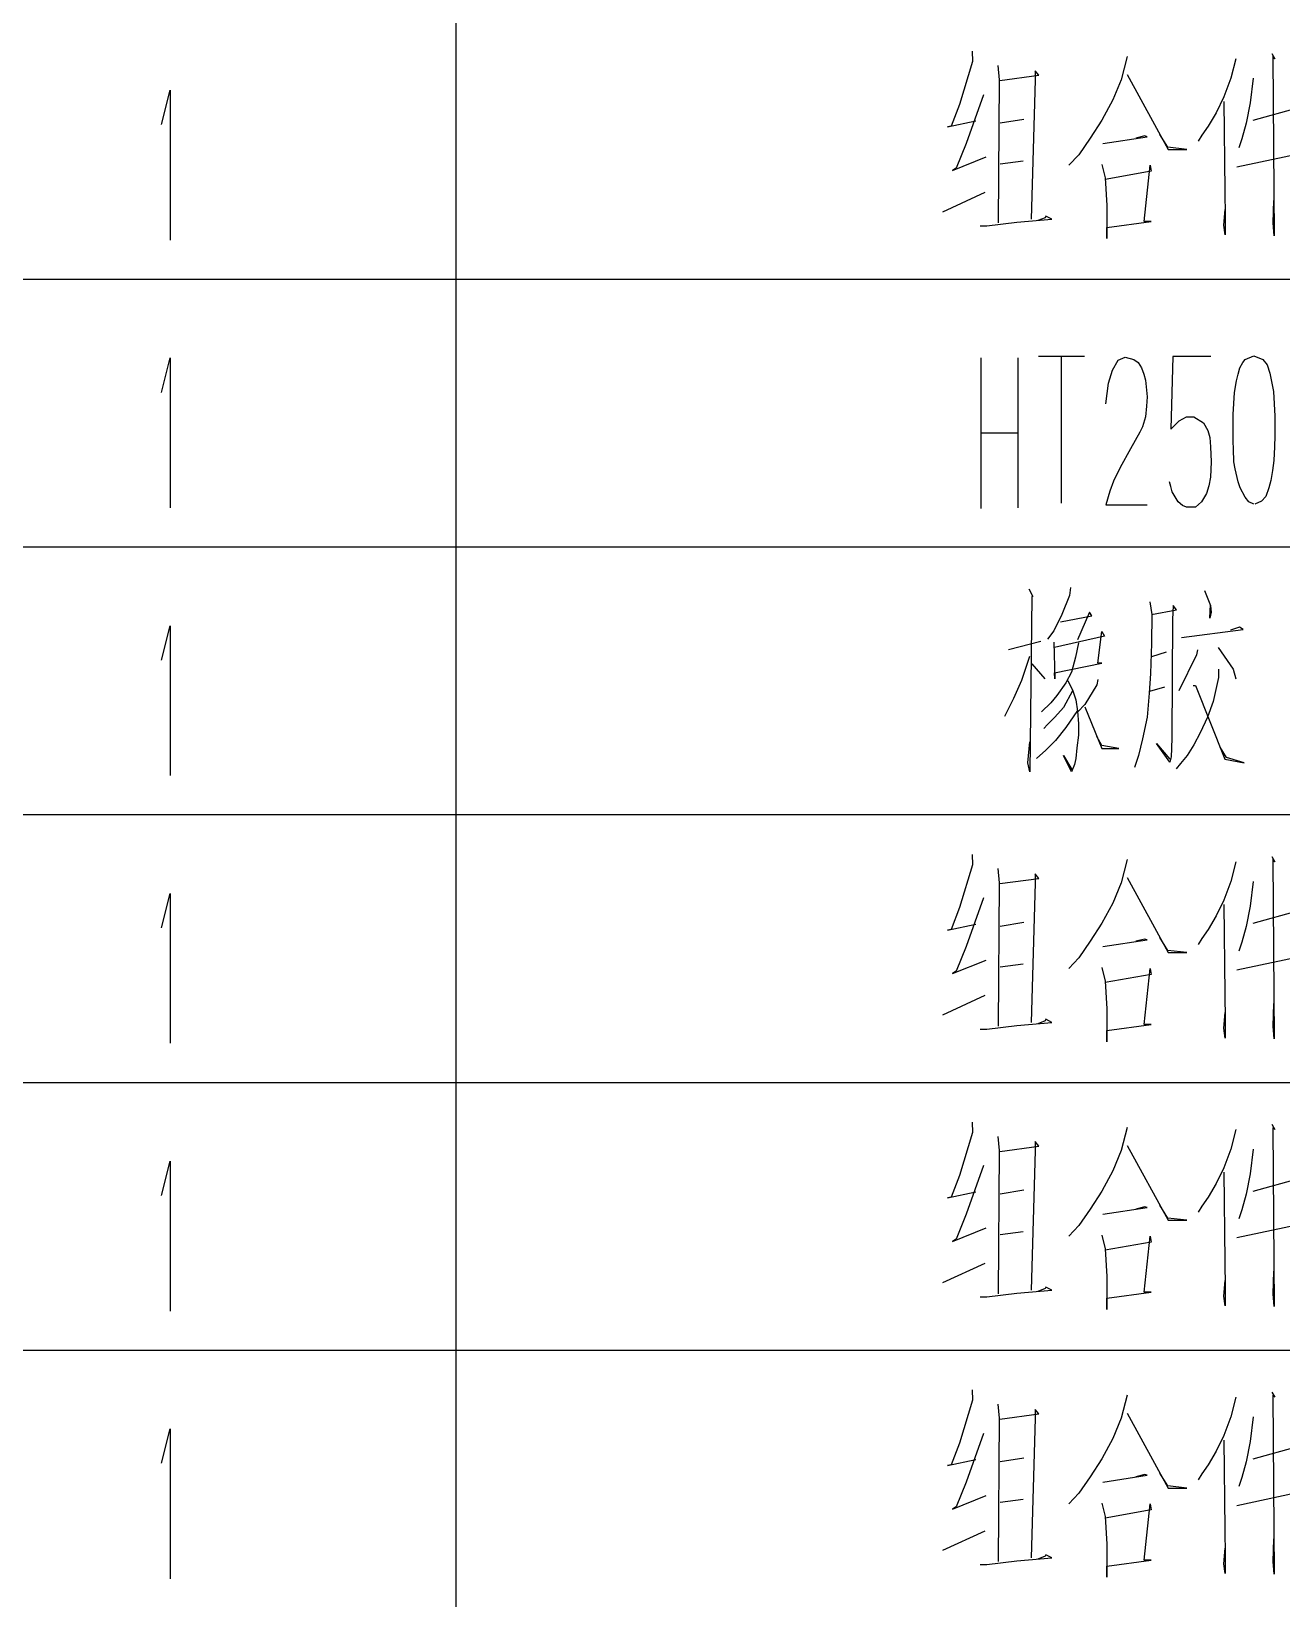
# Model space of a CAD drawing. Extents: x 0 to 2376, y 0 to 3364.
# Drawn here: x 1991.6 to 2122.3, y 1078 to 1241.9 of the extents above; entities that cross this region are included whole.
import ezdxf

# ---------------------------------------------------------------- set-up
doc = ezdxf.new("R2010")
doc.units = 0
doc.header["$MEASUREMENT"] = 0
doc.layers.add('6', color=7, linetype='Continuous')
doc.layers.add('9', color=7, linetype='Continuous')

# ---------------------------------------------------------------- blocks, each defined once
blk = doc.blocks.new('BLKENT229')
at = {"layer": '9', "color": 2, "linetype": 'Continuous'}
for p, q in [((2089.97, 1098.75), (2088.61, 1094.27)), ((2089.92, 1099.84), (2089.97, 1098.75)), ((2092.59, 1098.35), (2092.75, 1096.86)), ((2106.13, 1099.29), (2105.5, 1096.86)), ((2117.48, 1099.06), (2116.95, 1097.02)), ((2121.24, 1099.61), (2121.56, 1099.06)), ((2121.56, 1099.06), (2121.35, 1099.29)), ((2121.35, 1099.29), (2121.5, 1080.55)), ((2092.75, 1096.86), (2092.64, 1081.88)), ((2092.8, 1096.78), (2096.88, 1097.33)), ((2096.51, 1096.86), (2096.09, 1082.27)), ((2096.88, 1097.33), (2096.51, 1097.8)), ((2096.51, 1097.8), (2096.51, 1096.86)), ((2105.5, 1096.86), (2104.61, 1094.75)), ((2106.13, 1097.41), (2110.42, 1089.57)), ((2116.95, 1097.02), (2116.22, 1095.06)), ((2119.31, 1097.02), (2118.99, 1094.43)), ((2005.2, 1092.16), (2006.09, 1095.76)), ((2006.09, 1095.76), (2006.09, 1080.08)), ((2091.12, 1095.29), (2089.29, 1090.2)), ((2116.22, 1095.06), (2115.44, 1093.41)), ((2088.61, 1094.27), (2087.73, 1092)), ((2104.61, 1094.75), (2103.46, 1092.63)), ((2115.44, 1093.41), (2114.6, 1092)), ((2116.22, 1094.59), (2116.33, 1085.25)), ((2118.99, 1094.43), (2118.57, 1092.31)), ((2119.31, 1092.63), (2124.07, 1093.96)), ((2087.36, 1091.92), (2090.29, 1092.55)), ((2087.73, 1092), (2087.36, 1091.92)), ((2095.31, 1092.71), (2092.85, 1092.31)), ((2103.46, 1092.63), (2102.26, 1090.75)), ((2114.6, 1092), (2113.92, 1091.06)), ((2118.57, 1092.31), (2118.1, 1090.67)), ((2089.29, 1090.2), (2088.25, 1087.61)), ((2102.26, 1090.75), (2101.06, 1089.02)), ((2103.57, 1090.2), (2108.22, 1090.9)), ((2107.96, 1090.98), (2107.02, 1090.75)), ((2108.22, 1090.9), (2107.96, 1090.98)), ((2110.37, 1089.8), (2109.53, 1091.14)), ((2113.92, 1091.06), (2113.56, 1090.43)), ((2118.1, 1090.67), (2117.79, 1089.73)), ((2087.88, 1087.37), (2091.39, 1088.78)), ((2101.06, 1089.02), (2100.01, 1087.92)), ((2112.35, 1089.57), (2110.37, 1089.8)), ((2110.42, 1089.57), (2112.35, 1089.57)), ((2117.58, 1087.76), (2125.01, 1089.33)), ((2088.25, 1087.61), (2087.88, 1087.37)), ((2092.85, 1088.08), (2095.25, 1088.39)), ((2103.46, 1088), (2103.83, 1086.59)), ((2108.64, 1087.29), (2103.83, 1086.43)), ((2107.91, 1082.04), (2108.54, 1087.92)), ((2108.54, 1087.92), (2108.64, 1087.29)), ((2103.83, 1086.59), (2103.99, 1083.69)), ((2116.33, 1085.25), (2116.38, 1082.51)), ((2086.84, 1083.06), (2091.28, 1085.1)), ((2103.99, 1083.69), (2103.99, 1080.24)), ((2121.4, 1081.88), (2121.45, 1084.24)), ((2091.44, 1081.57), (2094.58, 1081.96)), ((2094.58, 1081.96), (2098.24, 1082.27)), ((2097.56, 1082.43), (2096.77, 1082.12)), ((2097.61, 1082.59), (2097.56, 1082.43)), ((2098.24, 1082.27), (2097.61, 1082.59)), ((2103.99, 1081.41), (2108.64, 1082.04)), ((2108.64, 1082.04), (2107.91, 1082.04)), ((2116.22, 1081.65), (2116.38, 1083.29)), ((2116.38, 1082.51), (2116.38, 1080.63)), ((2121.5, 1080.55), (2121.4, 1081.88)), ((2090.76, 1081.57), (2091.44, 1081.57)), ((2103.99, 1080.24), (2103.99, 1081.41)), ((2116.38, 1080.63), (2116.22, 1081.65))]:
    blk.add_line(p, q, dxfattribs=at)
blk = doc.blocks.new('BLKENT230')
at = {"layer": '9', "color": 2, "linetype": 'Continuous'}
for p, q in [((2089.92, 1127.84), (2089.97, 1126.75)), ((2089.97, 1126.75), (2088.61, 1122.27)), ((2092.59, 1126.35), (2092.75, 1124.86)), ((2106.13, 1127.29), (2105.5, 1124.86)), ((2117.48, 1127.06), (2116.95, 1125.02)), ((2121.24, 1127.61), (2121.56, 1127.06)), ((2121.56, 1127.06), (2121.35, 1127.29)), ((2121.35, 1127.29), (2121.5, 1108.55)), ((2092.75, 1124.86), (2092.64, 1109.88)), ((2092.8, 1124.78), (2096.88, 1125.33)), ((2096.51, 1124.86), (2096.09, 1110.27)), ((2096.88, 1125.33), (2096.51, 1125.8)), ((2096.51, 1125.8), (2096.51, 1124.86)), ((2105.5, 1124.86), (2104.61, 1122.75)), ((2106.13, 1125.41), (2110.42, 1117.57)), ((2116.95, 1125.02), (2116.22, 1123.06)), ((2119.31, 1125.02), (2118.99, 1122.43)), ((2005.2, 1120.16), (2006.09, 1123.76)), ((2006.09, 1123.76), (2006.09, 1108.08)), ((2091.12, 1123.29), (2089.29, 1118.2)), ((2116.22, 1123.06), (2115.44, 1121.41)), ((2088.61, 1122.27), (2087.73, 1120)), ((2104.61, 1122.75), (2103.46, 1120.63)), ((2115.44, 1121.41), (2114.6, 1120)), ((2116.22, 1122.59), (2116.33, 1113.25)), ((2118.99, 1122.43), (2118.57, 1120.31)), ((2119.31, 1120.63), (2124.07, 1121.96)), ((2087.36, 1119.92), (2090.29, 1120.55)), ((2087.73, 1120), (2087.36, 1119.92)), ((2095.31, 1120.71), (2092.85, 1120.31)), ((2103.46, 1120.63), (2102.26, 1118.75)), ((2114.6, 1120), (2113.92, 1119.06)), ((2118.57, 1120.31), (2118.1, 1118.67)), ((2089.29, 1118.2), (2088.25, 1115.61)), ((2102.26, 1118.75), (2101.06, 1117.02)), ((2103.57, 1118.2), (2108.22, 1118.9)), ((2107.96, 1118.98), (2107.02, 1118.75)), ((2108.22, 1118.9), (2107.96, 1118.98)), ((2110.37, 1117.8), (2109.53, 1119.14)), ((2113.92, 1119.06), (2113.56, 1118.43)), ((2118.1, 1118.67), (2117.79, 1117.73)), ((2087.88, 1115.37), (2091.39, 1116.78)), ((2092.85, 1116.08), (2095.25, 1116.39)), ((2101.06, 1117.02), (2100.01, 1115.92)), ((2112.35, 1117.57), (2110.37, 1117.8)), ((2110.42, 1117.57), (2112.35, 1117.57)), ((2117.58, 1115.76), (2125.01, 1117.33)), ((2088.25, 1115.61), (2087.88, 1115.37)), ((2103.46, 1116), (2103.83, 1114.59)), ((2108.64, 1115.29), (2103.83, 1114.43)), ((2107.91, 1110.04), (2108.54, 1115.92)), ((2108.54, 1115.92), (2108.64, 1115.29)), ((2086.84, 1111.06), (2091.28, 1113.1)), ((2103.83, 1114.59), (2103.99, 1111.69)), ((2116.33, 1113.25), (2116.38, 1110.51)), ((2103.99, 1111.69), (2103.99, 1108.24)), ((2121.4, 1109.88), (2121.45, 1112.24)), ((2091.44, 1109.57), (2094.58, 1109.96)), ((2094.58, 1109.96), (2098.24, 1110.27)), ((2097.56, 1110.43), (2096.77, 1110.12)), ((2097.61, 1110.59), (2097.56, 1110.43)), ((2098.24, 1110.27), (2097.61, 1110.59)), ((2103.99, 1109.41), (2108.64, 1110.04)), ((2108.64, 1110.04), (2107.91, 1110.04)), ((2116.22, 1109.65), (2116.38, 1111.29)), ((2116.38, 1110.51), (2116.38, 1108.63)), ((2121.5, 1108.55), (2121.4, 1109.88)), ((2090.76, 1109.57), (2091.44, 1109.57)), ((2103.99, 1108.24), (2103.99, 1109.41)), ((2116.38, 1108.63), (2116.22, 1109.65))]:
    blk.add_line(p, q, dxfattribs=at)
blk = doc.blocks.new('BLKENT231')
at = {"layer": '9', "color": 2, "linetype": 'Continuous'}
for p, q in [((2089.92, 1155.84), (2089.97, 1154.75)), ((2089.97, 1154.75), (2088.61, 1150.27)), ((2092.59, 1154.35), (2092.75, 1152.86)), ((2106.13, 1155.29), (2105.5, 1152.86)), ((2117.48, 1155.06), (2116.95, 1153.02)), ((2121.24, 1155.61), (2121.56, 1155.06)), ((2121.56, 1155.06), (2121.35, 1155.29)), ((2121.35, 1155.29), (2121.5, 1136.55)), ((2092.75, 1152.86), (2092.64, 1137.88)), ((2092.8, 1152.78), (2096.88, 1153.33)), ((2096.51, 1152.86), (2096.09, 1138.27)), ((2096.88, 1153.33), (2096.51, 1153.8)), ((2096.51, 1153.8), (2096.51, 1152.86)), ((2105.5, 1152.86), (2104.61, 1150.75)), ((2106.13, 1153.41), (2110.42, 1145.57)), ((2116.95, 1153.02), (2116.22, 1151.06)), ((2119.31, 1153.02), (2118.99, 1150.43)), ((2005.2, 1148.16), (2006.09, 1151.76)), ((2006.09, 1151.76), (2006.09, 1136.08)), ((2091.12, 1151.29), (2089.29, 1146.2)), ((2104.61, 1150.75), (2103.46, 1148.63)), ((2116.22, 1151.06), (2115.44, 1149.41)), ((2088.61, 1150.27), (2087.73, 1148)), ((2115.44, 1149.41), (2114.6, 1148)), ((2116.22, 1150.59), (2116.33, 1141.25)), ((2118.99, 1150.43), (2118.57, 1148.31)), ((2119.31, 1148.63), (2124.07, 1149.96)), ((2087.36, 1147.92), (2090.29, 1148.55)), ((2087.73, 1148), (2087.36, 1147.92)), ((2095.31, 1148.71), (2092.85, 1148.31)), ((2103.46, 1148.63), (2102.26, 1146.75)), ((2114.6, 1148), (2113.92, 1147.06)), ((2118.57, 1148.31), (2118.1, 1146.67)), ((2089.29, 1146.2), (2088.25, 1143.61)), ((2102.26, 1146.75), (2101.06, 1145.02)), ((2103.57, 1146.2), (2108.22, 1146.9)), ((2107.96, 1146.98), (2107.02, 1146.75)), ((2108.22, 1146.9), (2107.96, 1146.98)), ((2110.37, 1145.8), (2109.53, 1147.14)), ((2113.92, 1147.06), (2113.56, 1146.43)), ((2118.1, 1146.67), (2117.79, 1145.73)), ((2087.88, 1143.37), (2091.39, 1144.78)), ((2092.85, 1144.08), (2095.25, 1144.39)), ((2101.06, 1145.02), (2100.01, 1143.92)), ((2112.35, 1145.57), (2110.37, 1145.8)), ((2110.42, 1145.57), (2112.35, 1145.57)), ((2117.58, 1143.76), (2125.01, 1145.33)), ((2088.25, 1143.61), (2087.88, 1143.37)), ((2103.46, 1144), (2103.83, 1142.59)), ((2108.64, 1143.29), (2103.83, 1142.43)), ((2103.83, 1142.59), (2103.99, 1139.69)), ((2107.91, 1138.04), (2108.54, 1143.92)), ((2108.54, 1143.92), (2108.64, 1143.29)), ((2086.84, 1139.06), (2091.28, 1141.1)), ((2116.33, 1141.25), (2116.38, 1138.51)), ((2103.99, 1139.69), (2103.99, 1136.24)), ((2116.22, 1137.65), (2116.38, 1139.29)), ((2121.4, 1137.88), (2121.45, 1140.24)), ((2091.44, 1137.57), (2094.58, 1137.96)), ((2094.58, 1137.96), (2098.24, 1138.27)), ((2097.56, 1138.43), (2096.77, 1138.12)), ((2097.61, 1138.59), (2097.56, 1138.43)), ((2098.24, 1138.27), (2097.61, 1138.59)), ((2103.99, 1137.41), (2108.64, 1138.04)), ((2108.64, 1138.04), (2107.91, 1138.04)), ((2116.38, 1136.63), (2116.22, 1137.65)), ((2116.38, 1138.51), (2116.38, 1136.63)), ((2121.5, 1136.55), (2121.4, 1137.88)), ((2090.76, 1137.57), (2091.44, 1137.57)), ((2103.99, 1136.24), (2103.99, 1137.41))]:
    blk.add_line(p, q, dxfattribs=at)
blk = doc.blocks.new('BLKENT232')
at = {"layer": '9', "color": 2, "linetype": 'Continuous'}
for p, q in [((2095.86, 1183.61), (2096.27, 1182.82)), ((2100.2, 1183.76), (2100.09, 1182.9)), ((2096.17, 1182.82), (2095.96, 1164.47)), ((2096.27, 1182.82), (2096.17, 1182.82)), ((2100.09, 1182.9), (2099.31, 1180.94)), ((2108.51, 1182.27), (2108.72, 1180.94)), ((2110.92, 1181.88), (2110.86, 1180.39)), ((2111.28, 1181.41), (2110.92, 1181.88)), ((2114.21, 1183.45), (2114.84, 1181.88)), ((2114.78, 1180.55), (2114.84, 1181.96)), ((2114.84, 1181.88), (2114.89, 1181.18)), ((2099.31, 1180.94), (2098.47, 1179.22)), ((2099.15, 1180.16), (2102.44, 1180.78)), ((2102.18, 1181.18), (2100.93, 1178.27)), ((2102.44, 1180.78), (2102.18, 1181.18)), ((2108.67, 1180.94), (2111.28, 1181.41)), ((2108.72, 1180.94), (2108.67, 1177.88)), ((2110.86, 1180.39), (2110.81, 1168.08)), ((2114.89, 1181.18), (2114.78, 1180.55)), ((2005.2, 1176.16), (2006.09, 1179.76)), ((2006.09, 1179.76), (2006.09, 1164.08)), ((2098.47, 1179.22), (2097.79, 1178.35)), ((2103.75, 1178.67), (2098.52, 1177.49)), ((2103.07, 1175.84), (2103.49, 1179.14)), ((2103.49, 1179.14), (2103.75, 1178.67)), ((2111.8, 1178.51), (2118.24, 1179.37)), ((2117.87, 1179.61), (2116.93, 1179.29)), ((2118.24, 1179.37), (2117.87, 1179.61)), ((2097.11, 1178.12), (2093.71, 1177.25)), ((2098.47, 1178.04), (2098.58, 1174.2)), ((2101.03, 1177.96), (2100.72, 1176.47)), ((2108.67, 1177.88), (2108.56, 1174.75)), ((2108.72, 1176.55), (2110.24, 1177.02)), ((2113.48, 1177.25), (2113.37, 1176.71)), ((2115.62, 1177.49), (2117.19, 1175.22)), ((2095.91, 1176.55), (2095.07, 1174.04)), ((2096.17, 1175.76), (2097.53, 1174.2)), ((2098.52, 1174.82), (2103.49, 1175.84)), ((2100.72, 1176.47), (2100.3, 1174.9)), ((2103.49, 1175.84), (2103.07, 1175.84)), ((2113.37, 1176.71), (2111.54, 1172.94)), ((2095.07, 1174.04), (2094.24, 1172.16)), ((2098.58, 1174.2), (2098.52, 1174.82)), ((2099.73, 1173.8), (2098.78, 1172.47)), ((2100.3, 1174.9), (2099.73, 1173.8)), ((2099.93, 1174.04), (2100.46, 1172.94)), ((2103.07, 1174.12), (2102.97, 1173.57)), ((2108.56, 1174.75), (2108.41, 1172.71)), ((2115.67, 1174.35), (2115.1, 1171.84)), ((2115.67, 1175.22), (2115.67, 1174.35)), ((2117.19, 1175.22), (2117.5, 1174.2)), ((2094.24, 1172.16), (2093.29, 1170.27)), ((2098.78, 1172.47), (2098.16, 1171.69)), ((2100.41, 1172.94), (2099.46, 1171.22)), ((2100.46, 1172.94), (2100.77, 1172)), ((2102.97, 1173.57), (2101.71, 1171.53)), ((2108.41, 1172.71), (2108.2, 1170.2)), ((2110.03, 1173.33), (2108.46, 1172.86)), ((2113.01, 1173.49), (2113.27, 1173.49)), ((2113.27, 1173.49), (2116.35, 1165.8)), ((2098.16, 1171.69), (2097.16, 1170.75)), ((2099.46, 1171.22), (2098.58, 1170.2)), ((2100.93, 1170.9), (2099.73, 1169.1)), ((2100.77, 1172), (2100.93, 1170.82)), ((2100.93, 1170.82), (2101.03, 1169.49)), ((2101.71, 1171.53), (2100.98, 1170.75)), ((2101.71, 1171.29), (2103.49, 1166.9)), ((2115.1, 1171.84), (2114.52, 1170.2)), ((2097.79, 1169.41), (2097.42, 1169.02)), ((2098.58, 1170.2), (2097.79, 1169.41)), ((2099.73, 1169.1), (2098.63, 1167.76)), ((2101.03, 1169.49), (2101.03, 1168.31)), ((2108.2, 1170.2), (2107.73, 1167.92)), ((2114.52, 1170.2), (2113.74, 1168.55)), ((2095.75, 1165.41), (2095.96, 1167.61)), ((2098.63, 1167.76), (2097.63, 1166.75)), ((2101.03, 1168.31), (2100.88, 1166.98)), ((2103.49, 1167.22), (2102.97, 1168.16)), ((2105.27, 1166.9), (2103.49, 1167.22)), ((2107.73, 1167.92), (2107.31, 1166.2)), ((2110.6, 1165.49), (2109.19, 1167.45)), ((2109.19, 1167.45), (2110.6, 1165.8)), ((2110.81, 1168.08), (2110.76, 1166.9)), ((2113.11, 1167.29), (2112.38, 1166.2)), ((2113.74, 1168.55), (2113.11, 1167.29)), ((2097.63, 1166.75), (2096.64, 1165.88)), ((2100.3, 1164.47), (2099.46, 1166.2)), ((2099.46, 1166.2), (2100.35, 1164.71)), ((2100.77, 1165.88), (2100.61, 1165.25)), ((2100.88, 1166.98), (2100.77, 1165.88)), ((2103.49, 1166.9), (2105.27, 1166.9)), ((2107.31, 1166.2), (2106.89, 1164.94)), ((2110.71, 1166.04), (2110.6, 1165.49)), ((2110.76, 1166.9), (2110.71, 1166.04)), ((2112.38, 1166.2), (2111.7, 1165.33)), ((2116.51, 1165.96), (2115.83, 1167.06)), ((2116.35, 1165.8), (2118.34, 1165.41)), ((2118.34, 1165.41), (2116.51, 1165.96)), ((2095.96, 1164.47), (2095.75, 1165.41)), ((2100.61, 1165.25), (2100.3, 1164.47)), ((2111.7, 1165.33), (2111.23, 1164.78))]:
    blk.add_line(p, q, dxfattribs=at)
blk = doc.blocks.new('BLKENT233')
at = {"layer": '9', "color": 2, "linetype": 'Continuous'}
for p, q in [((2005.2, 1204.16), (2006.09, 1207.76)), ((2006.09, 1207.76), (2006.09, 1192.08)), ((2090.82, 1207.76), (2090.82, 1192)), ((2094.69, 1207.76), (2094.69, 1192.08)), ((2101.65, 1207.92), (2096.86, 1207.92)), ((2099.24, 1207.92), (2099.24, 1192.56)), ((2104.16, 1205.12), (2104.58, 1206.48)), ((2104.58, 1206.48), (2105.18, 1207.52)), ((2105.18, 1207.52), (2105.93, 1207.84)), ((2105.93, 1207.84), (2106.82, 1207.6)), ((2106.82, 1207.6), (2107.29, 1207.28)), ((2107.29, 1207.28), (2107.63, 1206.72)), ((2107.63, 1206.72), (2107.87, 1206.08)), ((2110.9, 1207.92), (2110.69, 1200.32)), ((2114.88, 1207.92), (2110.9, 1207.92)), ((2117.73, 1206.08), (2117.91, 1206.72)), ((2117.91, 1206.72), (2118.2, 1207.28)), ((2118.2, 1207.28), (2118.46, 1207.6)), ((2118.46, 1207.6), (2119.35, 1208)), ((2119.35, 1208), (2120.29, 1207.6)), ((2120.29, 1207.6), (2120.76, 1207.04)), ((2120.76, 1207.04), (2121.05, 1206.16)), ((2103.9, 1202.96), (2104.16, 1205.12)), ((2107.87, 1206.08), (2108.03, 1205.44)), ((2108.03, 1205.44), (2108.21, 1203.68)), ((2117.36, 1204.16), (2117.54, 1205.36)), ((2117.54, 1205.36), (2117.73, 1206.08)), ((2121.05, 1206.16), (2121.41, 1204.24)), ((2108.21, 1203.68), (2108.16, 1202.72)), ((2117.2, 1201.84), (2117.36, 1204.16)), ((2121.41, 1204.24), (2121.57, 1201.68)), ((2108.05, 1201.6), (2107.74, 1200.56)), ((2108.16, 1202.72), (2108.05, 1201.6)), ((2111.56, 1201.2), (2112.34, 1201.6)), ((2112.34, 1201.6), (2113.1, 1201.6)), ((2113.1, 1201.6), (2114.09, 1200.96)), ((2117.2, 1199.04), (2117.2, 1201.84)), ((2121.57, 1201.68), (2121.57, 1199.6)), ((2090.82, 1199.92), (2094.64, 1199.92)), ((2107.45, 1200), (2106.46, 1198.24)), ((2107.74, 1200.56), (2107.45, 1200)), ((2110.69, 1200.32), (2111.56, 1201.2)), ((2114.09, 1200.96), (2114.56, 1200.16)), ((2114.56, 1200.16), (2114.75, 1199.44)), ((2114.75, 1199.44), (2114.85, 1198.48)), ((2114.85, 1198.48), (2114.9, 1196.88)), ((2117.23, 1198.24), (2117.2, 1199.04)), ((2121.54, 1198.48), (2121.44, 1197.04)), ((2121.57, 1199.6), (2121.54, 1198.48)), ((2106.46, 1198.24), (2105.41, 1196.32)), ((2114.9, 1196.88), (2114.82, 1195.28)), ((2117.28, 1196.88), (2117.23, 1198.24)), ((2117.41, 1196.16), (2117.28, 1196.88)), ((2121.44, 1197.04), (2121.31, 1196)), ((2105.41, 1196.32), (2104.71, 1194.88)), ((2114.82, 1195.28), (2114.67, 1194.4)), ((2117.73, 1194.8), (2117.41, 1196.16)), ((2121.31, 1196), (2121.15, 1194.96)), ((2104.31, 1193.84), (2103.9, 1192.4)), ((2104.71, 1194.88), (2104.31, 1193.84)), ((2110.69, 1194.32), (2110.54, 1194.8)), ((2110.82, 1193.76), (2110.69, 1194.32)), ((2111.45, 1192.72), (2110.82, 1193.76)), ((2114.43, 1193.6), (2113.91, 1192.72)), ((2114.67, 1194.4), (2114.43, 1193.6)), ((2117.93, 1194.16), (2117.73, 1194.8)), ((2118.46, 1193.2), (2117.93, 1194.16)), ((2120.94, 1194.16), (2120.63, 1193.28)), ((2121.15, 1194.96), (2120.94, 1194.16)), ((2103.9, 1192.4), (2108.21, 1192.4)), ((2111.92, 1192.32), (2111.45, 1192.72)), ((2112.31, 1192.16), (2111.92, 1192.32)), ((2113.26, 1192.16), (2112.31, 1192.16)), ((2113.91, 1192.72), (2113.26, 1192.16)), ((2118.85, 1192.72), (2118.46, 1193.2)), ((2119.37, 1192.48), (2118.85, 1192.72)), ((2120.18, 1192.8), (2119.48, 1192.48)), ((2120.63, 1193.28), (2120.18, 1192.8))]:
    blk.add_line(p, q, dxfattribs=at)
blk = doc.blocks.new('BLKENT234')
at = {"layer": '9', "color": 2, "linetype": 'Continuous'}
for p, q in [((2089.92, 1239.84), (2089.97, 1238.75)), ((2106.13, 1239.29), (2105.5, 1236.86)), ((2121.24, 1239.61), (2121.56, 1239.06)), ((2121.56, 1239.06), (2121.35, 1239.29)), ((2121.35, 1239.29), (2121.5, 1220.55)), ((2089.97, 1238.75), (2088.61, 1234.27)), ((2092.59, 1238.35), (2092.75, 1236.86)), ((2096.88, 1237.33), (2096.51, 1237.8)), ((2096.51, 1237.8), (2096.51, 1236.86)), ((2117.48, 1239.06), (2116.95, 1237.02)), ((2092.75, 1236.86), (2092.64, 1221.88)), ((2092.8, 1236.78), (2096.88, 1237.33)), ((2096.51, 1236.86), (2096.09, 1222.27)), ((2105.5, 1236.86), (2104.61, 1234.75)), ((2106.13, 1237.41), (2110.42, 1229.57)), ((2116.95, 1237.02), (2116.22, 1235.06)), ((2119.31, 1237.02), (2118.99, 1234.43)), ((2005.2, 1232.16), (2006.09, 1235.76)), ((2006.09, 1235.76), (2006.09, 1220.08)), ((2091.12, 1235.29), (2089.29, 1230.2)), ((2104.61, 1234.75), (2103.46, 1232.63)), ((2116.22, 1235.06), (2115.44, 1233.41)), ((2116.22, 1234.59), (2116.33, 1225.25)), ((2118.99, 1234.43), (2118.57, 1232.31)), ((2088.61, 1234.27), (2087.73, 1232)), ((2095.31, 1232.71), (2092.85, 1232.31)), ((2115.44, 1233.41), (2114.6, 1232)), ((2119.31, 1232.63), (2124.07, 1233.96)), ((2087.36, 1231.92), (2090.29, 1232.55)), ((2087.73, 1232), (2087.36, 1231.92)), ((2103.46, 1232.63), (2102.26, 1230.75)), ((2110.37, 1229.8), (2109.53, 1231.14)), ((2113.92, 1231.06), (2113.56, 1230.43)), ((2114.6, 1232), (2113.92, 1231.06)), ((2118.57, 1232.31), (2118.1, 1230.67)), ((2089.29, 1230.2), (2088.25, 1227.61)), ((2102.26, 1230.75), (2101.06, 1229.02)), ((2103.57, 1230.2), (2108.22, 1230.9)), ((2107.96, 1230.98), (2107.02, 1230.75)), ((2108.22, 1230.9), (2107.96, 1230.98)), ((2112.35, 1229.57), (2110.37, 1229.8)), ((2110.42, 1229.57), (2112.35, 1229.57)), ((2118.1, 1230.67), (2117.79, 1229.73)), ((2087.88, 1227.37), (2091.39, 1228.78)), ((2092.85, 1228.08), (2095.25, 1228.39)), ((2101.06, 1229.02), (2100.01, 1227.92)), ((2103.46, 1228), (2103.83, 1226.59)), ((2107.91, 1222.04), (2108.54, 1227.92)), ((2108.54, 1227.92), (2108.64, 1227.29)), ((2117.58, 1227.76), (2125.01, 1229.33)), ((2088.25, 1227.61), (2087.88, 1227.37)), ((2108.64, 1227.29), (2103.83, 1226.43)), ((2103.83, 1226.59), (2103.99, 1223.69)), ((2086.84, 1223.06), (2091.28, 1225.1)), ((2116.33, 1225.25), (2116.38, 1222.51)), ((2103.99, 1223.69), (2103.99, 1220.24)), ((2116.22, 1221.65), (2116.38, 1223.29)), ((2121.4, 1221.88), (2121.45, 1224.24)), ((2090.76, 1221.57), (2091.44, 1221.57)), ((2091.44, 1221.57), (2094.58, 1221.96)), ((2094.58, 1221.96), (2098.24, 1222.27)), ((2097.56, 1222.43), (2096.77, 1222.12)), ((2097.61, 1222.59), (2097.56, 1222.43)), ((2098.24, 1222.27), (2097.61, 1222.59)), ((2103.99, 1221.41), (2108.64, 1222.04)), ((2103.99, 1220.24), (2103.99, 1221.41)), ((2108.64, 1222.04), (2107.91, 1222.04)), ((2116.38, 1220.63), (2116.22, 1221.65)), ((2116.38, 1222.51), (2116.38, 1220.63)), ((2121.5, 1220.55), (2121.4, 1221.88))]:
    blk.add_line(p, q, dxfattribs=at)
blk = doc.blocks.new('BLKENT201')
at = {"layer": '9'}
for name in ['BLKENT234', 'BLKENT233', 'BLKENT232', 'BLKENT231', 'BLKENT230', 'BLKENT229']:
    blk.add_blockref(name, (0, 0), dxfattribs=at)
blk = doc.blocks.new('BLKENT184')
at = {"layer": '9', "color": 1, "linetype": 'Continuous'}
for p, q in [((2036, 280), (2036, 1664)), ((1616, 1216), (2336, 1216)), ((1616, 1188), (2336, 1188)), ((1616, 1160), (2336, 1160)), ((1616, 1132), (2336, 1132)), ((1616, 1104), (2336, 1104))]:
    blk.add_line(p, q, dxfattribs=at)
at = {"layer": '9'}
blk.add_blockref('BLKENT201', (0, 0), dxfattribs=at)

msp = doc.modelspace()

# ---------------------------------------------------------------- block references
at = {"layer": '6'}
msp.add_blockref('BLKENT184', (0, 0), dxfattribs=at)

doc.saveas('drawing.dxf')
